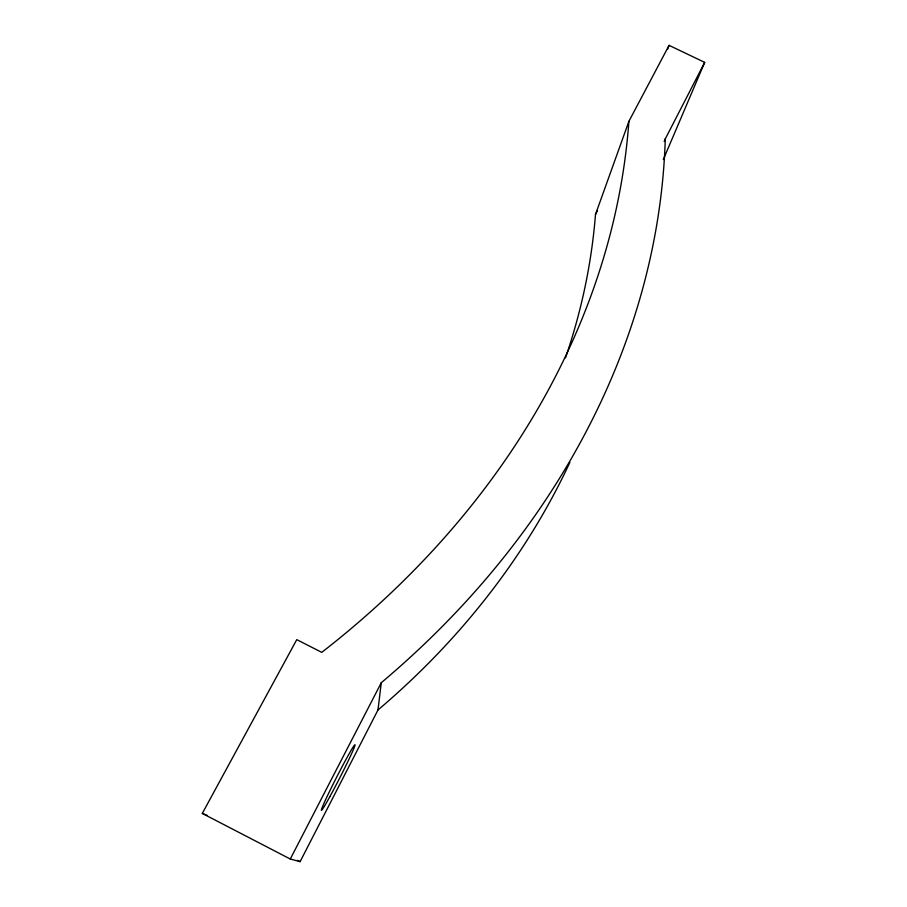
<?xml version="1.0" encoding="UTF-8"?>
<svg xmlns="http://www.w3.org/2000/svg" width="907" height="907" viewBox="0 0 907 907"><rect width="100%" height="100%" fill="white"/><g stroke="black" fill="none" stroke-linecap="round" stroke-linejoin="round"><path stroke-width="1.36" d="M377.981 709.977L381.291 682.699A890.946 732.505 -12.7 0 0 665.273 138.896L704.694 62.379L669.071 45.35L628.891 121.357A887.76 720.634 -12.3 0 1 321.747 652.36L296.77 639.639L202.306 813.42L290.285 859.031L300.115 861.65L377.981 709.977A768.24 650.24 -13.9 0 0 569.868 462.377M565.503 357.812A765.927 641.17 -13.4 0 0 595.491 214.437L628.891 121.357M667.597 49.318L669.071 45.35M664.185 141.503L665.273 138.896M663.3 159.564L704.694 62.379M290.285 859.031L381.291 682.699M595.491 214.437L597.452 210.696M202.306 813.42L207.329 815.472M297.609 860.346L300.115 861.65M329.91 796.55A36.733 1.542 -62.9 0 0 355.045 744.919A36.733 1.542 -62.9 0 0 329.797 790.904A36.733 1.542 -62.9 0 0 329.91 796.55"/></g></svg>
